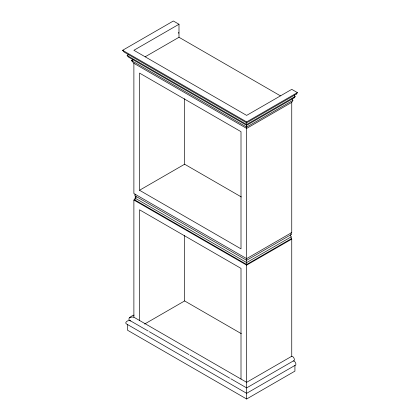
<?xml version="1.0" encoding="UTF-8"?>
<svg xmlns="http://www.w3.org/2000/svg" width="420" height="420" viewBox="0 0 420 420"><rect width="100%" height="100%" fill="white"/><g stroke="black" fill="none" stroke-linecap="round" stroke-linejoin="round"><path stroke-width="0.63" d="M133.256 59.656L131.565 60.632L133.886 63.315L133.886 193.52L246.645 258.62L291.748 232.58L291.748 102.375L292.913 100.364A2.394 1.381 60 0 1 292.063 98.742M128.809 54.516L127.113 55.498L128.536 57.136L246.645 125.328L294.425 97.739L295.134 96.511A2.31 1.334 60 0 1 294.315 94.946M178.994 24.255L173.355 21L122.614 50.295L124.189 52.117L246.645 122.819L296.599 93.975L297.386 92.61L291.748 89.355L246.645 115.395L133.886 50.295L178.994 24.255L178.994 37.275L280.418 95.834M128.756 54.406L127.113 55.498L246.645 124.504L295.134 96.511M133.261 59.504L131.565 60.632L246.645 127.071L292.913 100.364M134.075 315.094C131.633 315.446 125.885 319.421 130.662 320.938L148.202 331.065M145.162 56.805L178.994 37.275M122.614 50.295L246.645 121.905L297.386 92.61M139.524 190.265L241.007 248.855L241.007 131.67L139.524 73.08L139.524 190.265L184.627 164.225L241.322 196.954M291.748 102.375L246.645 128.415L133.886 63.315M136.143 197.458L135.014 198.109L135.014 200.03L246.645 264.479L291.186 238.765L291.748 239.09L291.748 356.27A2.552 1.475 60 0 1 294.168 358.601A2.552 1.475 60 0 1 293.365 360.927L246.645 387.901L230.806 378.756M291.748 356.27L246.645 382.31L133.886 317.21L133.886 200.03L135.014 199.379M291.186 232.255L291.186 234.586L246.645 260.3L135.014 195.851L135.014 194.103M291.186 234.586A1.596 0.919 60 0 0 291.186 236.843L246.645 262.558L135.014 198.109L136.143 196.98L135.014 195.851M144.601 324.046L184.627 300.935L241.322 333.669M133.886 200.03L246.645 265.13L291.748 239.09M293.365 360.927A2.473 1.428 60 0 1 295.706 363.185A2.473 1.428 60 0 1 294.929 365.442L246.645 393.314L127.533 324.55C123.092 323.211 128 319.321 130.662 320.938M127.533 324.55L127.533 330.23L246.645 399L294.929 371.128L294.929 365.442M129.575 317.693L132.059 316.995L133.886 317.21M149.331 331.716L188.937 354.585M190.066 355.236L229.672 378.1M291.186 236.843L291.186 238.765M246.645 121.905L246.645 264.479M246.645 265.13L246.645 399M241.007 379.055L241.007 268.385L139.524 209.795L139.524 320.465M184.627 98.758L184.627 164.225M184.627 235.473L184.627 300.935M296.195 93.581A2.31 1.334 60 0 1 296.599 93.975M294.005 97.335A2.394 1.381 60 0 1 294.425 97.739M178.731 32.303A2.394 1.381 60 0 1 178.678 33.28"/></g></svg>
